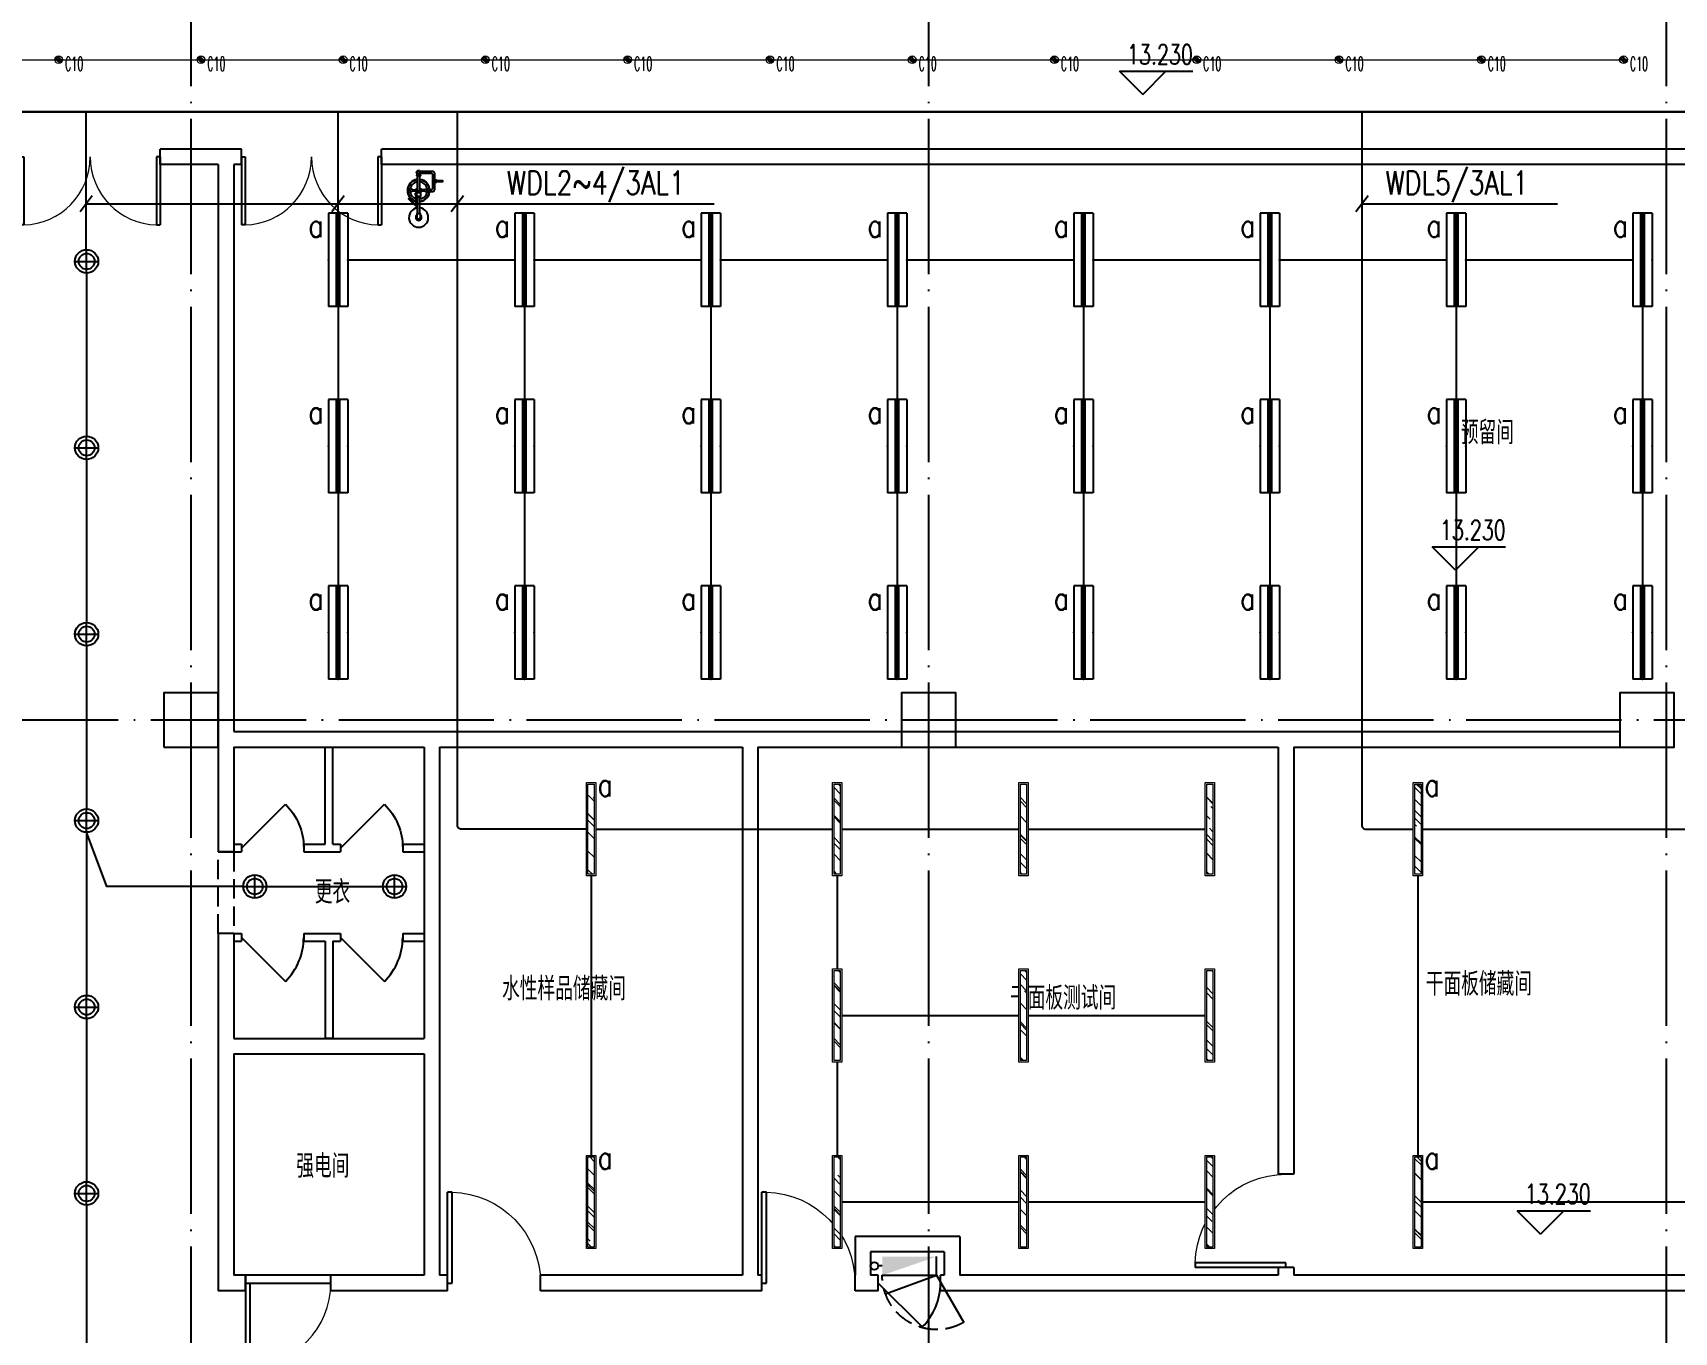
# Model space of a CAD drawing. Extents: x -621157 to 1764546, y -106808 to 741893.
# Drawn here: x 216961 to 238100, y 212118 to 228846 of the extents above; entities that cross this region are included whole.
import ezdxf
from ezdxf.enums import TextEntityAlignment as Align

# ---------------------------------------------------------------- set-up
doc = ezdxf.new("R2010")
doc.units = 0
doc.header["$LTSCALE"] = 1000
doc.header["$MEASUREMENT"] = 0
doc.linetypes.add('XREF-A-101-平面图_t3$0$DASH', pattern=[0.35, 0.25, -0.1])
doc.linetypes.add('XREF-A-101-平面图_t3$0$DOTE', pattern=[2.42, 2, -0.2, 0.02, -0.2])
for name, color, linetype in [('0-底图', 7, 'Continuous'), ('A-吊顶图及精装修区域', 7, 'Continuous'), ('EQUIP-照明', 3, 'Continuous'), ('I-LIGHT', 3, 'Continuous'), ('SIG_TEXT', 2, 'Continuous'), ('WIRE-照明', 4, 'Continuous'), ('XREF-A-101-平面图_t3$0$1212121', 8, 'Continuous'), ('XREF-A-101-平面图_t3$0$A-COLUMN', 8, 'Continuous'), ('XREF-A-101-平面图_t3$0$A-DIM_ELEV', 8, 'Continuous'), ('XREF-A-101-平面图_t3$0$A-DOTE', 8, 'Continuous'), ('XREF-A-101-平面图_t3$0$A-ROOM-CH', 8, 'Continuous'), ('XREF-A-101-平面图_t3$0$A-SEE', 8, 'Continuous'), ('XREF-A-101-平面图_t3$0$A-WALL', 8, 'Continuous'), ('XREF-A-101-平面图_t3$0$A-WINDOW', 8, 'Continuous'), ('XREF-A-101-平面图_t3$0$I-WALL-GYPSUM', 8, 'Continuous'), ('XREF-A-101-平面图_t3$0$P-EQUIPMENT', 8, 'Continuous'), ('XREF-A-101-平面图_t3$0$家具-实验室家具', 8, 'Continuous'), ('XREF-A-101-平面图_t3$0$水-尺寸', 8, 'Continuous')]:
    doc.layers.add(name, color=color, linetype=linetype)
for name, color, linetype, lineweight in [('00-照明回路线', 6, 'Continuous', 0), ('LIGHT-INF', 6, 'Continuous', 0), ('灯具图例与顶面填充$0$I-C-light', 3, 'Continuous', 13)]:
    doc.layers.add(name, color=color, linetype=linetype, lineweight=lineweight)
doc.styles.add('_TEL_DIM', font='SIMPLEX', dxfattribs={"width": 0.8, "height": 3.5, "bigfont": 'HZTXT'})
doc.styles.add('DIM_FONT', font='ROMANS', dxfattribs={"width": 0.8, "bigfont": 'HZDXC'})
doc.styles.add('INF DIM', font='SIMPLEX.SHX', dxfattribs={"width": 0.7, "bigfont": 'hztxt.shx'})
doc.styles.get("Standard").update_dxf_attribs({"font": 'romans.shx', "bigfont": 'HZDXC.SHX'})
doc.styles.add('XREF-A-101-平面图_t3$0$-HZDXCROMANS', font='ROMANS.shx', dxfattribs={"bigfont": 'HZDXC.shx'})
doc.styles.add('XREF-A-101-平面图_t3$0$A-STANDARD', font='SIMPLEX', dxfattribs={"bigfont": 'GBCBIG'})
doc.styles.add('XZC', font='SIMPLEX.SHX', dxfattribs={"width": 0.7, "bigfont": 'hztxt.shx'})
doc.linetypes.add('Ground', pattern='A,0.75,-0.125,[135,sr.shx,S=0.1,R=0,X=-0.15,Y=0],0.125,-0.125', length=1.125)
doc.linetypes.add('LED_LINE', pattern='A,12.7,-5.08,["LED",XZC,S=2.54,R=0,X=-2.54,Y=-1.27],-6.35', length=24.13)
doc.dimstyles.get("Standard").update_dxf_attribs({"dimscale": 100, "dimtxt": 3.5, "dimasz": 1, "dimexe": 2.5, "dimexo": 3, "dimgap": 1.5, "dimtad": 1, "dimdec": 0, "dimzin": 0, "dimdsep": 46, "dimtxsty": 'Standard', "dimblk": 'ARCHTICK', "dimcen": 0.09, "dimadec": 0, "dimazin": 0, "dimtfac": 1, "dimtdec": 0, "dimtix": 1, "dimtmove": 2, "dimatfit": 3, "dimfxl": 0, "dimtolj": 1, "dimtzin": 0, "dimarcsym": 0})

# ---------------------------------------------------------------- blocks, each defined once
blk = doc.blocks.new('XREF-A-101-平面图_t3$0$柱网3F')
at = {"layer": 'XREF-A-101-平面图_t3$0$A-COLUMN'}
for points in [[(18650, -20350), (19350, -20350), (19350, -19650), (18650, -19650)], [(28150, -20350), (28850, -20350), (28850, -19650), (28150, -19650)], [(37400, -20350), (38100, -20350), (38100, -19650), (37400, -19650)]]:
    blk.add_lwpolyline(points, close=True, dxfattribs=at)
blk = doc.blocks.new('XREF-A-101-平面图_t3$0$ROOM')
at = {"layer": 'XREF-A-101-平面图_t3$0$A-ROOM-CH', "style": 'XREF-A-101-平面图_t3$0$-HZDXCROMANS', "width": 0.6}
for tag, p in [('中文房间名称', (0, -1000)), ('英文房间名称', (0, -1500))]:
    blk.add_attdef(tag, text='', height=300, dxfattribs=at).set_placement(p, align=Align.CENTER)
blk = doc.blocks.new('_ArchTick')
at = {"color": 0, "linetype": 'ByBlock', "const_width": 0.4}
blk.add_lwpolyline([(-0.5, -0.5), (0.5, 0.5)], dxfattribs=at)
blk = doc.blocks.new('*D25423')
at = {"layer": 'Defpoints', "color": 0}
blk.add_point((0, 0), dxfattribs=at)
blk.add_point((0, 0), dxfattribs=at)
blk.add_point((0, 0), dxfattribs=at)
blk.add_point((0, 0), dxfattribs=at)
at = {"layer": 'XREF-A-101-平面图_t3$0$水-尺寸', "color": 0, "linetype": 'ByBlock', "lineweight": -2}
blk.add_line((0, 300), (0, 250), dxfattribs=at)
blk.add_line((0, 300), (0, 250), dxfattribs=at)
blk.add_arc((0, 0), 0, 180, 180, dxfattribs=at)
at = {"layer": 'XREF-A-101-平面图_t3$0$水-尺寸', "color": 0, "linetype": 'ByBlock', "lineweight": -2, "xscale": 100, "yscale": 100, "zscale": 100}
for rotation in [90, 90.00000000000001]:
    blk.add_blockref('_ArchTick', (0, 0), dxfattribs=dict(at, rotation=rotation))
at = {"layer": 'XREF-A-101-平面图_t3$0$水-尺寸', "color": 0, "insert": (0, 0), "char_height": 350, "attachment_point": 5}
blk.add_mtext('\\A1;0%%d', dxfattribs=at)
blk = doc.blocks.new('XREF-A-101-平面图_t3$0$轴网(3)')
at = {"layer": 'XREF-A-101-平面图_t3$0$A-DOTE', "linetype": 'XREF-A-101-平面图_t3$0$DOTE'}
for p, q in [((19000, -3300), (19000, 43300)), ((28500, -3300), (28500, 43300)), ((38000, -3300), (38000, 43300)), ((-3300, 20000), (69800, 20000))]:
    blk.add_line(p, q, dxfattribs=at)
blk = doc.blocks.new('XREF-A-101-平面图_t3$0$Shower_plan')
at = {"layer": 'XREF-A-101-平面图_t3$0$1212121'}
for p, q in [((-20, -112), (-20, -94)), ((-16, -314), (-16, -120)), ((16, -314), (16, -120)), ((20, -112), (20, -94)), ((164, -90), (164, -66)), ((184, -114), (208, -114)), ((212, -177), (208, -177)), ((212, -199), (208, -199)), ((215, -184), (220, -184)), ((215, -193), (220, -193)), ((-94, -290), (-90, -290)), ((-75, -301), (-18, -302)), ((-75, -315), (-22, -315)), ((-34, -355), (-31, -355)), ((-34, -361), (-31, -361)), ((-16, -607), (-16, -396)), ((16, -607), (16, -396)), ((75, -302), (17, -302)), ((75, -316), (22, -316)), ((94, -327), (90, -327)), ((160, -297), (160, -321)), ((184, -274), (208, -274))]:
    blk.add_line(p, q, dxfattribs=at)
for points in [[(-22, -120), (-22, -112), (22, -112), (22, -120)], [(-37, -500), (-34, -500), (-34, -346), (-37, -346)], [(24, -388), (-24, -388), (-24, -338), (-22, -336), (22, -336), (24, -338)]]:
    blk.add_lwpolyline(points, close=True, dxfattribs=at)
for points in [[(143, -321), (184, -321, 0.414214), (208, -297), (208, -90, 0.414214), (184, -66), (23, -66)], [(143, -297), (160, -297, 0.414214), (184, -273), (184, -114, 0.414214), (160, -90), (23, -90)], [(-16, -530), (-128, -419, -1), (-122, -414)], [(-122, -414), (-53, -483, -1)], [(-111, -308, -0.092425), (-109, -301, -0.095768), (-106, -295, -0.100909), (-101, -292, -0.104872), (-94, -290, -0.001591), (-94, -290, -0.100909)], [(-93, -325, -0.034962), (-95, -325, -0.104872), (-101, -324, -0.100909), (-106, -320, -0.095768), (-110, -314, -0.092425), (-111, -308, -0.092425)], [(-37, -349, 0.153738), (-38, -347), (-43, -347, 0.078248), (-44, -349), (-44, -364, 0.153738), (-43, -367), (-38, -367, 0.153738), (-37, -364)], [(-23, -388), (-23, -395, 0.154019), (-19, -396), (19, -396, 0.154019), (23, -395), (23, -388)], [(92, -292, -0.034962), (94, -292, -0.104872), (100, -293, -0.100909), (106, -297, -0.095768), (109, -303, -0.092425), (110, -310, -0.092425)], [(110, -310, -0.092425), (109, -316, -0.095768), (105, -322, -0.100909), (100, -326, -0.104872), (94, -327, -0.001591), (94, -327, -0.100909)], [(-37, -491), (-54, -491, -1), (-54, -483), (-37, -483)], [(-45, -491), (-16, -519, -1)]]:
    blk.add_lwpolyline(points, format="xyb", dxfattribs=at)
for points in [[(212, -177), (214, -177), (215, -179), (215, -198), (214, -199)], [(212, -199), (214, -199), (215, -198), (215, -179), (214, -177)], [(-24, -371), (-31, -371), (-31, -346), (-24, -346)], [(-22, -336), (-22, -314), (22, -314), (22, -336)], [(-34, -491), (-28, -491), (-28, -483), (-34, -483)], [(-31, -657), (-20, -637)], [(20, -637), (31, -657), (16, -684), (-16, -684), (-31, -657)]]:
    blk.add_lwpolyline(points, dxfattribs=at)
for points in [[(221, -201), (229, -201, 0.414214), (231, -199), (231, -194, -0.414214), (232, -193), (313, -193, 0.414214), (313, -192), (313, -185, 0.414214), (313, -184), (232, -184, -0.414214), (231, -183), (231, -177, 0.414214), (229, -176), (221, -176, 0.414214), (220, -177), (220, -199, 0.414214)], [(-106, -308, -0.092425), (-105, -301, -0.095768), (-102, -295, -0.100909), (-96, -292, -0.104872), (-90, -290, -0.104872), (-84, -292, -0.100909), (-79, -296, -0.095768), (-75, -301, -0.092425), (-74, -308, -0.092425), (-75, -315, -0.095768), (-79, -320, -0.100909), (-84, -324, -0.104872), (-90, -325, -0.104872), (-97, -324, -0.100909), (-102, -320, -0.095768), (-105, -314, -0.092425)], [(106, -310, -0.092425), (105, -316, -0.095768), (101, -322, -0.100909), (96, -326, -0.104872), (90, -327, -0.104872), (84, -325, -0.100909), (78, -322, -0.095768), (75, -316, -0.092425), (74, -309, -0.092425), (75, -303, -0.095768), (78, -297, -0.100909), (84, -293, -0.104872), (90, -292, -0.104872), (96, -293, -0.100909), (101, -297, -0.095768), (105, -303, -0.092425)], [(-20, -657), (-20, -607), (20, -607), (20, -657, -1)]]:
    blk.add_lwpolyline(points, format="xyb", close=True, dxfattribs=at)
for centre, radius in [((0, -78), 26.3), ((0, -78), 16.4), ((-60, -481), 3.91)]:
    blk.add_circle(centre, radius, dxfattribs=at)
for centre, radius, start, end in [((0, -309), 144, 96.5663, 263.4343), ((0, -309), 139, 96.804, 263.1966), ((0, -309), 111, 98.3801, 261.6205), ((0, -309), 144, 276.5663, 83.4343), ((0, -309), 139, 276.804, 83.1966), ((0, -309), 111, 278.6256, 81.375), ((0, -309), 36, 116.7475, 168.6934), ((0, -309), 36, 190.3072, 231.764), ((0, -309), 18.8, 149.7809, 195.9711), ((0, -309), 36, 10.3072, 62.4104), ((0, -309), 18.8, 344.0295, 27.2237), ((0, -309), 36, 308.7702, 348.6934), ((0, -657), 125, 97.5816, 82.419), ((0, -657), 37.5, 121.3804, 58.6121)]:
    blk.add_arc(centre, radius, start, end, dxfattribs=at)
blk = doc.blocks.new('XREF-A-101-平面图_t3$0$G$C45C07046')
at = {"layer": 'XREF-A-101-平面图_t3$0$家具-实验室家具', "color": 252, "rotation": 1.293953835492923e-08}
blk.add_blockref('XREF-A-101-平面图_t3$0$Shower_plan', (121930, 227126), dxfattribs=at)
blk = doc.blocks.new('XREF-A-101-平面图_t3$0$DOOR2DLIB$SYSLIB$00000107')
at = {"color": 0}
for p, q in [((0.45, 0.975), (0.5, 0.975)), ((0.45, 0), (0.45, 0.975)), ((0.5, 0), (0.5, 0.975)), ((0.5, 0), (0.45, 0))]:
    blk.add_line(p, q, dxfattribs=at)
at = {"color": 0, "lineweight": 13}
blk.add_arc((0.475, 0), 0.975, 91.4693, 180, dxfattribs=at)
blk = doc.blocks.new('XREF-A-101-平面图_t3$0$DOOR2DLIB$SYSLIB$00000108')
at = {"color": 0}
for p, q in [((-0.5, 0), (-0.5, 0.4875)), ((-0.475, 0.4875), (-0.5, 0.4875)), ((-0.475, 0), (-0.475, 0.4875)), ((0.475, 0), (0.475, 0.4875)), ((0.475, 0.4875), (0.5, 0.4875)), ((0.5, 0), (0.5, 0.4875)), ((-0.5, 0), (-0.475, 0)), ((0.5, 0), (0.475, 0))]:
    blk.add_line(p, q, dxfattribs=at)
at = {"color": 0, "lineweight": 13}
for centre, start, end in [((-0.4875, 0), 0, 88.53072), ((0.4875, 0), 91.46928, 180)]:
    blk.add_arc(centre, 0.4875, start, end, dxfattribs=at)
blk = doc.blocks.new('XREF-A-101-平面图_t3$0$DOOR2DLIB$SYSLIB$00000101')
at = {"color": 0}
blk.add_line((0.5, 0), (-0.207, 0.707), dxfattribs=at)
blk.add_arc((0.5, 0), 1, 135, 180, dxfattribs=at)
blk = doc.blocks.new('筒灯')
at = {"color": 8}
for p, q in [((150, 0), (-150, 0)), ((0, 150), (0, -150))]:
    blk.add_line(p, q, dxfattribs=at)
blk.add_circle((0, 0), 150)
blk.add_circle((0, 0), 102, dxfattribs=at)
blk = doc.blocks.new('$equip_U$00000103(3T96GD2-PC)')
for p, q in [((-1.2, 0.25), (1.2, 0.25)), ((-1.2, 0.25), (-1.2, -0.25)), ((1.2, 0.25), (1.2, -0.25)), ((-1.2, -0.25), (1.2, -0.25))]:
    blk.add_line(p, q)
at = {"const_width": 0.14}
blk.add_lwpolyline([(-1.2, 0), (1.2, 0)], dxfattribs=at)
for p in [(-1.2, 0), (0, 0.25), (1.2, 0), (0, -0.25)]:
    blk.add_point(p)
at = {"color": 7, "style": '_TEL_DIM', "flags": 1}
for tag in ['A', 'REMARK']:
    blk.add_attdef(tag, text='', height=0.00002, dxfattribs=at).set_placement((0, 0), align=Align.MIDDLE_CENTER)
blk = doc.blocks.new('$equip_U$00000113(3T96GD2-PC)')
blk.add_blockref('$equip_U$00000103(3T96GD2-PC)', (0, 0))
at = {"color": 7, "style": '_TEL_DIM', "flags": 1}
for tag in ['A', 'REMARK']:
    blk.add_attdef(tag, text='', height=0.00002, dxfattribs=at).set_placement((0, 0), align=Align.MIDDLE_CENTER)
blk = doc.blocks.new('$equip_U$00000128(7WHLKQ2-PC)')
blk.add_blockref('$equip_U$00000113(3T96GD2-PC)', (0, 0))
at = {"color": 7, "style": '_TEL_DIM', "flags": 1}
blk.add_attdef('A', text='', height=0.00002, dxfattribs=at).set_placement((0, 0), align=Align.MIDDLE_CENTER)
blk = doc.blocks.new('灯具图例与顶面填充$0$顶面图例$0$16-吊线灯-011')
at = {"color": 8}
blk.add_wipeout([(0, 35), (0, -25), (600, -25), (600, 35)], dxfattribs=at)
at = {"linetype": 'ByBlock'}
h = blk.add_hatch(dxfattribs=at)
h.set_pattern_fill('AR-RROOF', color=250, scale=5, angle=45)
h.set_pattern_definition([(45, (-809054.52, -461832.93), (107.763073, 287.368196), [1905, -254, 635, -127]), (45, (-808979.98, -461668.59), (-209.239968, 29.634845), [381, -41.91, 762, -95.25]), (45, (-809085.95, -461711.69), (406.805602, 527.141034), [1016, -177.8, 508, -127])])
h.paths.add_polyline_path([(10, 25), (590, 25), (590, -15), (10, -15)])
at = {"color": 0, "linetype": 'ByBlock'}
for points in [[(0, 35), (600, 35), (600, -25), (0, -25)], [(10, 25), (590, 25), (590, -15), (10, -15)]]:
    blk.add_lwpolyline(points, close=True, dxfattribs=at)
blk = doc.blocks.new('G$C3E644883')
at = {"layer": '灯具图例与顶面填充$0$I-C-light', "xscale": 2, "yscale": 2, "zscale": 2, "rotation": 90}
for p in [(-42340, -22006), (-39170, -22006), (-36770, -22006), (-34370, -22006), (-31690, -22006), (-39170, -24406), (-36770, -24406), (-34370, -24406), (-42340, -26806), (-39170, -26806), (-36770, -26806), (-34370, -26806), (-31690, -26806)]:
    blk.add_blockref('灯具图例与顶面填充$0$顶面图例$0$16-吊线灯-011', p, dxfattribs=at)
blk.add_blockref('灯具图例与顶面填充$0$顶面图例$0$16-吊线灯-011', (-42340, -22006), dxfattribs=at)
at = {"layer": 'SIG_TEXT', "style": 'DIM_FONT', "width": 0.8}
for p in [(-31615, -20984, -672), (-42265, -25784, -672), (-31615, -25784, -672)]:
    blk.add_text('a', height=300, dxfattribs=at).set_placement(p)
blk.add_text('a', height=300, dxfattribs=at).set_placement((-42265, -20984, -672))
blk = doc.blocks.new('G$CAD8C52FD')
at = {"layer": '00-照明回路线', "ltscale": 5}
blk.add_line((6300, -11500), (37448, -11500), dxfattribs=at)
blk = doc.blocks.new('*U24686')
h = blk.add_hatch(color=8)
h.dxf.hatch_style = 1
h.paths.add_polyline_path([(-50, 0), (-24, 0, -0.414214), (0, 24), (0, 50, 0.414214)])
h.paths.add_polyline_path([(0, -24), (0, -50, 0.414214), (50, 0), (24, 0, -0.414214)])
at = {"color": 8}
for points in [[(50, 0), (-50, 0)], [(0, 50), (0, -50)]]:
    blk.add_lwpolyline(points, dxfattribs=at)
blk.add_circle((0, 0), 50)
blk.add_circle((0, 0), 24.5, dxfattribs=at)
at = {"style": 'INF DIM', "width": 0.5}
blk.add_text('C10', height=180, dxfattribs=at).set_placement((81, -144))
blk = doc.blocks.new('G$CB0A4FAF5')
at = {"layer": 'LIGHT-INF', "color": 6}
for p in [(17294, -11500), (19126, -11500), (20958, -11500), (22790, -11500), (24623, -11500), (26455, -11500), (28287, -11500), (30119, -11500), (31952, -11500), (33784, -11500), (35616, -11500), (37448, -11500)]:
    blk.add_blockref('*U24686', p, dxfattribs=at)
blk = doc.blocks.new('XREF-A-101-平面图_t3$0$单出口消火栓新')
for p, q in [((-240, 700), (-846.2, 1050)), ((-479.4, 42.2), (-240, 700)), ((-240, 0), (-240, 700)), ((-240, 700), (0, 700))]:
    blk.add_line(p, q)
at = {"color": 0, "linetype": 'XREF-A-101-平面图_t3$0$DASH'}
blk.add_arc((-240, 700), 700, 150, 270, dxfattribs=at)
blk.add_solid([(-240, 0), (0, 0), (0, 700)])
at = {"layer": 'XREF-A-101-平面图_t3$0$水-尺寸', "linetype": 'ByBlock'}
dim = blk.add_angular_dim_3p(base=(0, 0), center=(0, 0), p1=(0, 0), p2=(0, 0), dimstyle='Standard', dxfattribs=at)
dim.commit()
dim.dimension.update_dxf_attribs({"geometry": '*D25423', "text_midpoint": (0, 0)})
blk = doc.blocks.new('*U25256')
at = {"layer": 'XREF-A-101-平面图_t3$0$P-EQUIPMENT', "color": 10}
blk.add_line((0, 120), (50, 120), dxfattribs=at)
at = {"layer": 'XREF-A-101-平面图_t3$0$P-EQUIPMENT'}
blk.add_circle((100, 120), 50, dxfattribs=at)
at = {"layer": 'XREF-A-101-平面图_t3$0$P-EQUIPMENT', "xscale": -1, "rotation": 90}
blk.add_blockref('XREF-A-101-平面图_t3$0$单出口消火栓新', (0, 0), dxfattribs=at)
blk = doc.blocks.new('XREF-A-101-平面图_t3$0$G$C156FCA62')
at = {"layer": 'XREF-A-101-平面图_t3$0$P-EQUIPMENT', "rotation": 180}
blk.add_blockref('*U25256', (27900, 213090), dxfattribs=at)
blk = doc.blocks.new('*U25374')
at = {"layer": 'XREF-A-101-平面图_t3$0$P-EQUIPMENT', "color": 10}
blk.add_line((0, 120), (50, 120), dxfattribs=at)
at = {"layer": 'XREF-A-101-平面图_t3$0$P-EQUIPMENT'}
blk.add_circle((100, 120), 50, dxfattribs=at)
at = {"layer": 'XREF-A-101-平面图_t3$0$P-EQUIPMENT', "xscale": -1, "rotation": 90}
blk.add_blockref('XREF-A-101-平面图_t3$0$单出口消火栓新', (0, 0), dxfattribs=at)
blk = doc.blocks.new('XREF-A-101-平面图_t3$0$G$C646F86AA')
at = {"layer": 'XREF-A-101-平面图_t3$0$P-EQUIPMENT', "rotation": 180}
blk.add_blockref('*U25374', (27900, 213090), dxfattribs=at)
blk = doc.blocks.new('XREF-A-101-平面图_t3')
at = {"layer": 'XREF-A-101-平面图_t3$0$A-DIM_ELEV'}
for p, q in [((231255, 228051), (230955, 228351)), ((230955, 228351), (231901, 228351)), ((231255, 228051), (231555, 228351)), ((235283, 221927), (234983, 222227)), ((234983, 222227), (235929, 222227)), ((235283, 221927), (235583, 222227)), ((236378, 213380), (236078, 213680)), ((236078, 213680), (237024, 213680)), ((236378, 213380), (236678, 213680))]:
    blk.add_line(p, q, dxfattribs=at)
at = {"layer": 'XREF-A-101-平面图_t3$0$A-SEE', "linetype": 'XREF-A-101-平面图_t3$0$DASH'}
blk.add_lwpolyline([(219350, 218300), (219550, 218300), (219550, 217250), (219350, 217250)], close=True, dxfattribs=at)
at = {"layer": 'XREF-A-101-平面图_t3$0$A-WALL'}
for p, q in [((219450, 227350), (218600, 227350)), ((219650, 227350), (219450, 227350)), ((255900, 227350), (221450, 227350)), ((219350, 227150), (218600, 227150)), ((219350, 227150), (219350, 219750)), ((219650, 227150), (219550, 227150)), ((219550, 227150), (219550, 219850)), ((255900, 227150), (221450, 227150)), ((219550, 219850), (222100, 219850)), ((222100, 219850), (226200, 219850)), ((226200, 219850), (233100, 219850)), ((233100, 219850), (237400, 219850)), ((237400, 219850), (237400, 219650)), ((219350, 219750), (219350, 218300)), ((219550, 219650), (222000, 219650)), ((219550, 219650), (219550, 218300)), ((222000, 219650), (222000, 215900)), ((222200, 219650), (226100, 219650)), ((222200, 219650), (222200, 215800)), ((226100, 219650), (226100, 212850)), ((226300, 219650), (226300, 212850)), ((226300, 219650), (233000, 219650)), ((233000, 219650), (233000, 214150)), ((233200, 219650), (233200, 214150)), ((233200, 219650), (237400, 219650)), ((219550, 218300), (219350, 218300)), ((219350, 217250), (219350, 215800)), ((219550, 217250), (219350, 217250)), ((219550, 217250), (219550, 215900)), ((219550, 215900), (222000, 215900)), ((219350, 215800), (219350, 212650)), ((219550, 215700), (222000, 215700)), ((219550, 215700), (219550, 212850)), ((222000, 215700), (222000, 212850)), ((222200, 215800), (222200, 212850)), ((228900, 213350), (227550, 213350)), ((227550, 213350), (227550, 212850)), ((228900, 213350), (228900, 212850)), ((228700, 213150), (227750, 213150)), ((227750, 213150), (227750, 212850)), ((228700, 213150), (228700, 212850)), ((233000, 212950), (233000, 212850)), ((233200, 212950), (233200, 212850)), ((219700, 212850), (219550, 212850)), ((222000, 212850), (220800, 212850)), ((222300, 212850), (222200, 212850)), ((226100, 212850), (223500, 212850)), ((226350, 212850), (226300, 212850)), ((227850, 212850), (227750, 212850)), ((228700, 212850), (228650, 212850)), ((233000, 212850), (228900, 212850)), ((239100, 212850), (233200, 212850)), ((219700, 212650), (219350, 212650)), ((222100, 212650), (220800, 212650)), ((222300, 212650), (222100, 212650)), ((226200, 212650), (223500, 212650)), ((226350, 212650), (226200, 212650)), ((227650, 212650), (227550, 212650)), ((227850, 212650), (227650, 212650)), ((228800, 212650), (228650, 212650)), ((233100, 212650), (228800, 212650)), ((239100, 212650), (233100, 212650))]:
    blk.add_line(p, q, dxfattribs=at)
for points in [[(218600, 227150), (218600, 227350)], [(219650, 227150), (219650, 227350)], [(221450, 227150), (221450, 227350)], [(233200, 214150), (233000, 214150)], [(233200, 212950), (233000, 212950)], [(219700, 212650), (219700, 212850)], [(220800, 212650), (220800, 212850)], [(222300, 212650), (222300, 212850)], [(223500, 212650), (223500, 212850)], [(226350, 212650), (226350, 212850)], [(227550, 212650), (227550, 212850)], [(227850, 212650), (227850, 212850)], [(228650, 212650), (228650, 212850)]]:
    blk.add_lwpolyline(points, dxfattribs=at)
at = {"layer": 'XREF-A-101-平面图_t3$0$A-WINDOW'}
blk.add_lwpolyline([(219700, 212750), (220800, 212750), (220800, 212850), (219700, 212850)], close=True, dxfattribs=at)
at = {"layer": 'XREF-A-101-平面图_t3$0$I-WALL-GYPSUM'}
for p, q in [((220725, 218400), (220725, 219650)), ((220725, 219650), (220825, 219650)), ((220825, 218400), (220825, 219650)), ((219550, 218400), (219650, 218400)), ((219550, 218400), (219550, 218300)), ((220450, 218400), (220725, 218400)), ((220825, 218400), (220925, 218400)), ((221725, 218400), (222000, 218400)), ((222000, 218400), (222000, 218300)), ((219550, 218300), (219650, 218300)), ((220450, 218300), (220775, 218300)), ((220775, 218300), (220925, 218300)), ((221725, 218300), (222000, 218300)), ((219550, 217250), (219650, 217250)), ((219550, 217250), (219550, 217150)), ((219550, 217150), (219650, 217150)), ((220450, 217250), (220775, 217250)), ((220450, 217150), (220725, 217150)), ((220725, 217150), (220725, 215900)), ((220775, 217250), (220925, 217250)), ((220825, 217150), (220825, 215900)), ((220825, 217150), (220925, 217150)), ((221725, 217250), (222000, 217250)), ((221725, 217150), (222000, 217150)), ((222000, 217250), (222000, 217150)), ((220825, 215900), (220725, 215900))]:
    blk.add_line(p, q, dxfattribs=at)
for points in [[(219650, 218400), (219650, 218300)], [(220450, 218400), (220450, 218300)], [(220925, 218400), (220925, 218300)], [(221725, 218400), (221725, 218300)], [(219650, 217250), (219650, 217150)], [(220450, 217250), (220450, 217150)], [(220925, 217250), (220925, 217150)], [(221725, 217250), (221725, 217150)]]:
    blk.add_lwpolyline(points, dxfattribs=at)
for name, p in [('XREF-A-101-平面图_t3$0$G$C156FCA62', (200000, 0)), ('XREF-A-101-平面图_t3$0$G$C646F86AA', (200000, 0)), ('XREF-A-101-平面图_t3$0$G$C646F86AA', (200000, 0)), ('XREF-A-101-平面图_t3$0$G$C45C07046', (100000, 0))]:
    blk.add_blockref(name, p)
at = {"layer": 'XREF-A-101-平面图_t3$0$A-COLUMN'}
blk.add_blockref('XREF-A-101-平面图_t3$0$柱网3F', (200000, 240000), dxfattribs=at)
at = {"layer": 'XREF-A-101-平面图_t3$0$A-DOTE'}
blk.add_blockref('XREF-A-101-平面图_t3$0$轴网(3)', (200000, 200000), dxfattribs=at)
at = {"layer": 'XREF-A-101-平面图_t3$0$A-ROOM-CH'}
ref = blk.add_blockref('XREF-A-101-平面图_t3$0$ROOM', (235695, 224550), dxfattribs=at)
ref.add_attrib('中文房间名称', '预留间', dxfattribs={"height": 300, "style": 'XREF-A-101-平面图_t3$0$-HZDXCROMANS', "width": 0.8}).set_placement((235695, 223550), align=Align.CENTER)
ref = blk.add_blockref('XREF-A-101-平面图_t3$0$ROOM', (220820, 218635), dxfattribs=at)
ref.add_attrib('中文房间名称', '更衣', dxfattribs={"height": 300, "style": 'XREF-A-101-平面图_t3$0$-HZDXCROMANS', "width": 0.8}).set_placement((220820, 217635), align=Align.CENTER)
ref = blk.add_blockref('XREF-A-101-平面图_t3$0$ROOM', (223802, 217389), dxfattribs=at)
ref.add_attrib('中文房间名称', '水性样品储藏间', dxfattribs={"height": 300, "style": 'XREF-A-101-平面图_t3$0$-HZDXCROMANS', "width": 0.8}).set_placement((223802, 216389), align=Align.CENTER)
ref = blk.add_blockref('XREF-A-101-平面图_t3$0$ROOM', (235585, 217451), dxfattribs=at)
ref.add_attrib('中文房间名称', '干面板储藏间', dxfattribs={"height": 300, "style": 'XREF-A-101-平面图_t3$0$-HZDXCROMANS', "width": 0.8}).set_placement((235585, 216451), align=Align.CENTER)
ref = blk.add_blockref('XREF-A-101-平面图_t3$0$ROOM', (230230, 217270), dxfattribs=at)
ref.add_attrib('中文房间名称', '干面板测试间', dxfattribs={"height": 300, "style": 'XREF-A-101-平面图_t3$0$-HZDXCROMANS', "width": 0.8}).set_placement((230230, 216270), align=Align.CENTER)
ref = blk.add_blockref('XREF-A-101-平面图_t3$0$ROOM', (220696, 215106), dxfattribs=at)
ref.add_attrib('中文房间名称', '强电间', dxfattribs={"height": 300, "style": 'XREF-A-101-平面图_t3$0$-HZDXCROMANS', "width": 0.8}).set_placement((220696, 214106), align=Align.CENTER)
at = {"layer": 'XREF-A-101-平面图_t3$0$A-WINDOW'}
for name, p, xscale, yscale, zscale, rotation in [('XREF-A-101-平面图_t3$0$DOOR2DLIB$SYSLIB$00000108', (217700, 227250), 1800, 1800, 1800, 180), ('XREF-A-101-平面图_t3$0$DOOR2DLIB$SYSLIB$00000108', (220550, 227250), 1800, 1800, 1800, 180), ('XREF-A-101-平面图_t3$0$DOOR2DLIB$SYSLIB$00000107', (233100, 213550), 1200, -1200, 1200, 270.0000000000008), ('XREF-A-101-平面图_t3$0$DOOR2DLIB$SYSLIB$00000107', (222900, 212750), 1200, -1200, 1200, 180), ('XREF-A-101-平面图_t3$0$DOOR2DLIB$SYSLIB$00000107', (226950, 212750), 1200, -1200, 1200, 180), ('XREF-A-101-平面图_t3$0$DOOR2DLIB$SYSLIB$00000107', (220250, 212750), 1100, 1100, 1100, 180), ('XREF-A-101-平面图_t3$0$DOOR2DLIB$SYSLIB$00000101', (228250, 212750), 800, 800, 800, 180)]:
    blk.add_blockref(name, p, dxfattribs=dict(at, xscale=xscale, yscale=yscale, zscale=zscale, rotation=rotation))
at = {"layer": 'XREF-A-101-平面图_t3$0$A-WINDOW', "xscale": -800, "zscale": -800}
for p, yscale in [((220050, 218350), 800), ((221325, 218350), 800), ((220050, 217200), -800), ((221325, 217200), -800)]:
    blk.add_blockref('XREF-A-101-平面图_t3$0$DOOR2DLIB$SYSLIB$00000101', p, dxfattribs=dict(at, yscale=yscale))
at = {"layer": 'XREF-A-101-平面图_t3$0$A-DIM_ELEV', "color": 7, "style": 'XREF-A-101-平面图_t3$0$A-STANDARD', "width": 0.705882}
for p in [(231053, 228441), (235082, 222317), (236177, 213770)]:
    blk.add_text('13.230', height=255, dxfattribs=at).set_placement(p)

msp = doc.modelspace()

# ---------------------------------------------------------------- block references
at = {"layer": '0-底图'}
msp.add_blockref('XREF-A-101-平面图_t3', (0, 0), dxfattribs=at)

# ---------------------------------------------------------------- next in the draw order: linework, layer by layer
at = {"layer": 'SIG_TEXT', "linetype": 'Ground'}
for points in [[(217569, 226546), (217727, 226754)], [(220813, 226546), (220972, 226754)], [(222351, 226546), (222509, 226754)], [(234001, 226546), (234159, 226754)]]:
    msp.add_lwpolyline(points, dxfattribs=at)
at = {"layer": 'SIG_TEXT'}
for points in [[(217645, 226647), (225735, 226647)], [(234078, 226647), (236599, 226647)]]:
    msp.add_lwpolyline(points, dxfattribs=at)
at = {"layer": 'WIRE-照明'}
msp.add_lwpolyline([(205515, 234062, 30, 30, 0), (203144, 234062, 30, 30, 0.414214), (203094, 234012, 30, 30, 0), (203094, 227880, 30, 30, 0.414214), (203144, 227830, 30, 30, 0), (261973, 227830, 30, 30, 0)], format="xyseb", dxfattribs=at)
for points in [[(217648, 226053), (217648, 227830)], [(220892, 226525), (220892, 227830)], [(221017, 225925), (223167, 225925)], [(223417, 225925), (225567, 225925)], [(225817, 225925), (227967, 225925)], [(228217, 225925), (230367, 225925)], [(230617, 225925), (232767, 225925)], [(233017, 225925), (235167, 225925)], [(235417, 225925), (237567, 225925)], [(217654, 225754), (217654, 223654)], [(220892, 225325), (220892, 224125)], [(223292, 225325), (223292, 224125)], [(225692, 225325), (225692, 224125)], [(228092, 225325), (228092, 224125)], [(230492, 225325), (230492, 224125)], [(232892, 225325), (232892, 224125)], [(235292, 225325), (235292, 224125)], [(237692, 225325), (237692, 224125)], [(217654, 223354), (217654, 221254)], [(220892, 222925), (220892, 221725)], [(223292, 222925), (223292, 221725)], [(225692, 222925), (225692, 221725)], [(228092, 222925), (228092, 221725)], [(230492, 222925), (230492, 221725)], [(232892, 222925), (232892, 221725)], [(235292, 222925), (235292, 221725)], [(237692, 222925), (237692, 221725)], [(217654, 220954), (217654, 218854)], [(217654, 218554), (217654, 216454)], [(219670, 217856), (217916, 217856), (217654, 218554)], [(219970, 217856), (221470, 217856)], [(217654, 216154), (217654, 214054)], [(217654, 213754), (217654, 211694), (218113, 211504)]]:
    msp.add_lwpolyline(points, dxfattribs=at)
at = {"layer": 'WIRE-照明', "elevation": 672}
msp.add_lwpolyline([(224090, 218594), (222480, 218594, -0.414214), (222430, 218644), (222430, 227830)], format="xyb", dxfattribs=at)
for points in [[(227380, 218594), (229660, 218594)], [(229780, 218594), (232060, 218594)], [(227320, 217994), (227320, 216794)], [(227380, 216194), (229660, 216194)], [(229780, 216194), (232060, 216194)], [(227320, 215594), (227320, 214394)], [(227380, 213794), (229660, 213794)], [(229780, 213794), (232060, 213794)]]:
    msp.add_lwpolyline(points, dxfattribs=at)

# ---------------------------------------------------------------- next in the draw order: block references
at = {"layer": 'EQUIP-照明', "xscale": 500.0000000023283, "yscale": 500.0000000022701, "zscale": 500.0000000022737, "rotation": 270}
for p in [(220892, 225925), (223292, 225925), (225692, 225925), (228092, 225925), (230492, 225925), (232892, 225925), (235292, 225925), (237692, 225925), (220892, 223525), (223292, 223525), (225692, 223525), (228092, 223525), (230492, 223525), (232892, 223525), (235292, 223525), (237692, 223525), (220892, 221125), (223292, 221125), (225692, 221125), (228092, 221125), (230492, 221125), (232892, 221125), (235292, 221125), (237692, 221125)]:
    msp.add_blockref('$equip_U$00000128(7WHLKQ2-PC)', p, dxfattribs=at)
at = {"layer": 'I-LIGHT', "linetype": 'LED_LINE', "ltscale": 0.5, "rotation": 180}
for p in [(217654, 225904), (217654, 223504), (217654, 221104), (217654, 218704), (219820, 217856), (221620, 217856), (217654, 216304), (217654, 213904)]:
    msp.add_blockref('筒灯', p, dxfattribs=at)
at = {"layer": 'WIRE-照明'}
msp.add_blockref('G$CAD8C52FD', (200000, 240000), dxfattribs=at)

# ---------------------------------------------------------------- next in the draw order: texts
at = {"layer": 'SIG_TEXT', "color": 2, "style": 'DIM_FONT', "width": 0.8}
for s, p in [('WDL2~4/3AL1', (223068, 226766)), ('WDL5/3AL1', (234383, 226766))]:
    msp.add_text(s, height=300, dxfattribs=at).set_placement(p)
at = {"layer": 'SIG_TEXT', "style": 'DIM_FONT', "width": 0.8}
for p in [(220511, 226216, -672), (222911, 226216, -672), (225311, 226216, -672), (227711, 226216, -672), (230111, 226216, -672), (232511, 226216, -672), (234911, 226216, -672), (237311, 226216, -672), (220511, 223816, -672), (222911, 223816, -672), (225311, 223816, -672), (227711, 223816, -672), (230111, 223816, -672), (232511, 223816, -672), (234911, 223816, -672), (237311, 223816, -672), (220511, 221416, -672), (222911, 221416, -672), (225311, 221416, -672), (227711, 221416, -672), (230111, 221416, -672), (232511, 221416, -672), (234911, 221416, -672), (237311, 221416, -672)]:
    msp.add_text('a', height=300, dxfattribs=at).set_placement(p)

# ---------------------------------------------------------------- next in the draw order: block references
at = {"layer": 'A-吊顶图及精装修区域', "color": 2}
msp.add_blockref('G$C3E644883', (266500, 240000), dxfattribs=at)

# ---------------------------------------------------------------- next in the draw order: linework, layer by layer
at = {"layer": 'WIRE-照明'}
msp.add_lwpolyline([(234078, 227830), (234078, 218644, 0.414214), (234128, 218594), (234740, 218594)], format="xyb", dxfattribs=at)
for points in [[(224210, 218594), (227260, 218594)], [(234860, 218594), (238740, 218594)], [(224150, 217994), (224150, 214394)], [(234800, 217994), (234800, 214394)], [(234860, 213794), (238740, 213794)]]:
    msp.add_lwpolyline(points, dxfattribs=at)

# ---------------------------------------------------------------- next in the draw order: block references
msp.add_blockref('G$CB0A4FAF5', (200000, 240000), dxfattribs=at)

doc.saveas('drawing.dxf')
